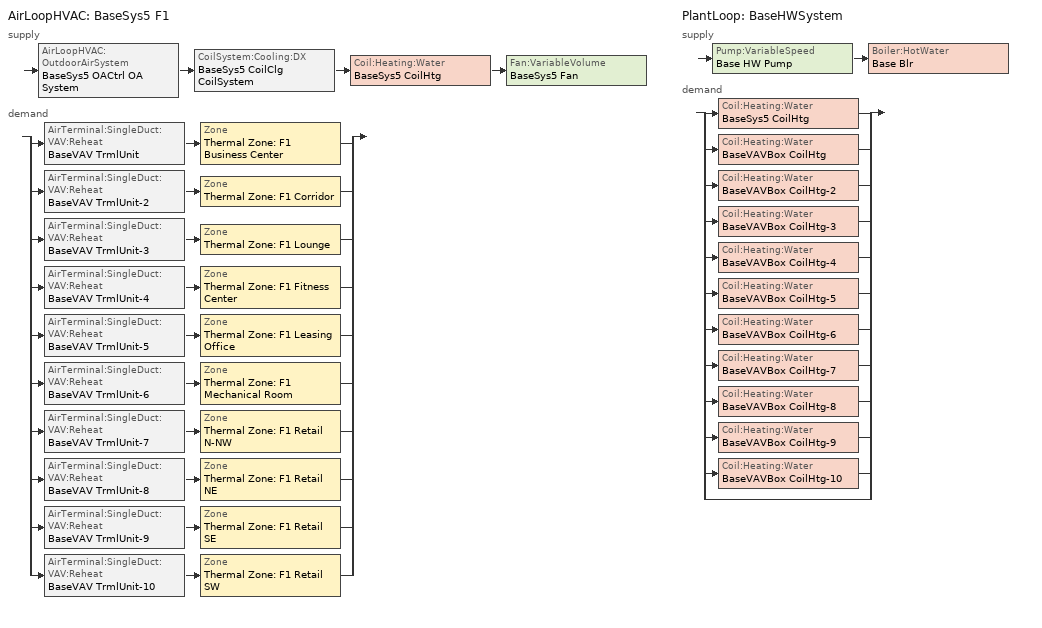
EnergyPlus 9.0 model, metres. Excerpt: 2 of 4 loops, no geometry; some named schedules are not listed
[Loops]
AirLoopHVAC 'BaseSys5 F1'
 supply: AirLoopHVAC:OutdoorAirSystem 'BaseSys5 OACtrl OA System' > CoilSystem:Cooling:DX 'BaseSys5 CoilClg CoilSystem' > Coil:Heating:Water 'BaseSys5 CoilHtg' > Fan:VariableVolume 'BaseSys5 Fan'
 demand: split
  | AirTerminal:SingleDuct:VAV:Reheat 'BaseVAV TrmlUnit' > Zone 'Thermal Zone: F1 Business Center'
  | AirTerminal:SingleDuct:VAV:Reheat 'BaseVAV TrmlUnit-2' > Zone 'Thermal Zone: F1 Corridor'
  | AirTerminal:SingleDuct:VAV:Reheat 'BaseVAV TrmlUnit-3' > Zone 'Thermal Zone: F1 Lounge'
  | AirTerminal:SingleDuct:VAV:Reheat 'BaseVAV TrmlUnit-4' > Zone 'Thermal Zone: F1 Fitness Center'
  | AirTerminal:SingleDuct:VAV:Reheat 'BaseVAV TrmlUnit-5' > Zone 'Thermal Zone: F1 Leasing Office'
  | AirTerminal:SingleDuct:VAV:Reheat 'BaseVAV TrmlUnit-6' > Zone 'Thermal Zone: F1 Mechanical Room'
  | AirTerminal:SingleDuct:VAV:Reheat 'BaseVAV TrmlUnit-7' > Zone 'Thermal Zone: F1 Retail N-NW'
  | AirTerminal:SingleDuct:VAV:Reheat 'BaseVAV TrmlUnit-8' > Zone 'Thermal Zone: F1 Retail NE'
  | AirTerminal:SingleDuct:VAV:Reheat 'BaseVAV TrmlUnit-9' > Zone 'Thermal Zone: F1 Retail SE'
  | AirTerminal:SingleDuct:VAV:Reheat 'BaseVAV TrmlUnit-10' > Zone 'Thermal Zone: F1 Retail SW'
PlantLoop 'BaseHWSystem'
 supply: Pump:VariableSpeed 'Base HW Pump' > Boiler:HotWater 'Base Blr'
 demand: split
  | Coil:Heating:Water 'BaseSys5 CoilHtg'
  | Coil:Heating:Water 'BaseVAVBox CoilHtg'
  | Coil:Heating:Water 'BaseVAVBox CoilHtg-2'
  | Coil:Heating:Water 'BaseVAVBox CoilHtg-3'
  | Coil:Heating:Water 'BaseVAVBox CoilHtg-4'
  | Coil:Heating:Water 'BaseVAVBox CoilHtg-5'
  | Coil:Heating:Water 'BaseVAVBox CoilHtg-6'
  | Coil:Heating:Water 'BaseVAVBox CoilHtg-7'
  | Coil:Heating:Water 'BaseVAVBox CoilHtg-8'
  | Coil:Heating:Water 'BaseVAVBox CoilHtg-9'
  | Coil:Heating:Water 'BaseVAVBox CoilHtg-10'
  | bypass
[ZoneControl:Thermostat] Control Object Type 1=ThermostatSetpoint:DualSetpoint
Name | Zone or ZoneList | Control Type Schedule | Control Name 1
Thermal Zone: F1 Business Center Thermostat | Thermal Zone: F1 Business Center | Thermal Zone: F1 Business Center Thermostat Schedule | Thermal Zone: F1 Business Center Thermostat
Thermal Zone: F1 Corridor Thermostat | Thermal Zone: F1 Corridor | Thermal Zone: F1 Corridor Thermostat Schedule | Thermal Zone: F1 Corridor Thermostat
Thermal Zone: F1 Fitness Center Thermostat | Thermal Zone: F1 Fitness Center | Thermal Zone: F1 Fitness Center Thermostat Schedule | Thermal Zone: F1 Fitness Center Thermostat
Thermal Zone: F1 Leasing Office Thermostat | Thermal Zone: F1 Leasing Office | Thermal Zone: F1 Leasing Office Thermostat Schedule | Thermal Zone: F1 Leasing Office Thermostat
Thermal Zone: F1 Lounge Thermostat | Thermal Zone: F1 Lounge | Thermal Zone: F1 Lounge Thermostat Schedule | Thermal Zone: F1 Lounge Thermostat
Thermal Zone: F1 Mechanical Room Thermostat | Thermal Zone: F1 Mechanical Room | Thermal Zone: F1 Mechanical Room Thermostat Schedule | Thermal Zone: F1 Mechanical Room Thermostat
Thermal Zone: F1 Retail N-NW Thermostat | Thermal Zone: F1 Retail N-NW | Thermal Zone: F1 Retail N-NW Thermostat Schedule | Thermal Zone: F1 Retail N-NW Thermostat
Thermal Zone: F1 Retail NE Thermostat | Thermal Zone: F1 Retail NE | Thermal Zone: F1 Retail NE Thermostat Schedule | Thermal Zone: F1 Retail NE Thermostat
Thermal Zone: F1 Retail SE Thermostat | Thermal Zone: F1 Retail SE | Thermal Zone: F1 Retail SE Thermostat Schedule | Thermal Zone: F1 Retail SE Thermostat
Thermal Zone: F1 Retail SW Thermostat | Thermal Zone: F1 Retail SW | Thermal Zone: F1 Retail SW Thermostat Schedule | Thermal Zone: F1 Retail SW Thermostat
[ThermostatSetpoint:DualSetpoint] Heating Setpoint Temperature Schedule=RetailHtgSetpt; Cooling Setpoint Temperature Schedule=RetailClgSetpt
Thermal Zone: F1 Business Center Thermostat; Thermal Zone: F1 Corridor Thermostat; Thermal Zone: F1 Fitness Center Thermostat; Thermal Zone: F1 Leasing Office Thermostat; Thermal Zone: F1 Lounge Thermostat; Thermal Zone: F1 Mechanical Room Thermostat; Thermal Zone: F1 Retail N-NW Thermostat; Thermal Zone: F1 Retail NE Thermostat; Thermal Zone: F1 Retail SE Thermostat; Thermal Zone: F1 Retail SW Thermostat
[AirTerminal:SingleDuct:VAV:Reheat] Availability Schedule=Always On; Zone Minimum Air Flow Input Method=FixedFlowRate; Constant Minimum Air Flow Fraction=0.3; Maximum Hot Water or Steam Flow Rate {m3/s}=Autosize; Minimum Hot Water or Steam Flow Rate {m3/s}=0; Convergence Tolerance=0.001; Damper Heating Action=Reverse; Maximum Reheat Air Temperature {C}=35
Name | Maximum Air Flow Rate {m3/s} | Fixed Minimum Air Flow Rate {m3/s} | Reheat Coil | Maximum Flow Fraction During Reheat | Design Specification Outdoor Air Object
BaseVAV TrmlUnit | 0.20716 | 0.041432 | BaseVAVBox CoilHtg | 0.500001 | Thermal Zone: F1 Business Center Design Specification Outdoor Air
BaseVAV TrmlUnit-2 | 0.683795 | 0.136759 | BaseVAVBox CoilHtg-2 | 0.5
BaseVAV TrmlUnit-4 | 0.299968 | 0.212376 | BaseVAVBox CoilHtg-4 | 0.707997
BaseVAV TrmlUnit-5 | 0.139657 | 0.0279314 | BaseVAVBox CoilHtg-5 | 0.5
BaseVAV TrmlUnit-3 | 0.537473 | 0.107495 | BaseVAVBox CoilHtg-3 | 0.5 | Thermal Zone: F1 Lounge Design Specification Outdoor Air
BaseVAV TrmlUnit-6 | 0.277078 | 0.0554156 | BaseVAVBox CoilHtg-6 | 0.500001
BaseVAV TrmlUnit-7 | 1.95932 | 0.706151 | BaseVAVBox CoilHtg-7 | 0.499999
BaseVAV TrmlUnit-8 | 1.48731 | 0.509703 | BaseVAVBox CoilHtg-8 | 0.499998
BaseVAV TrmlUnit-9 | 0.993506 | 0.339802 | BaseVAVBox CoilHtg-9 | 0.5
BaseVAV TrmlUnit-10 | 1.47786 | 0.522446 | BaseVAVBox CoilHtg-10 | 0.499998
[Coil:Heating:Water] Availability Schedule=Always On Discrete; U-Factor Times Area Value {W/K}=Autosize; Maximum Water Flow Rate {m3/s}=Autosize; Performance Input Method=NominalCapacity; Rated Inlet Water Temperature {C}=82.2; Rated Inlet Air Temperature {C}=16.6; Rated Outlet Water Temperature {C}=71.1; Rated Outlet Air Temperature {C}=32.2; Rated Ratio for Air and Water Convection=0.5
Name | Rated Capacity {W}
BaseVAVBox CoilHtg | 2842.46
BaseVAVBox CoilHtg-2 | 15354.3
BaseVAVBox CoilHtg-4 | 5338.41
BaseVAVBox CoilHtg-5 | 2513.69
BaseVAVBox CoilHtg-3 | 6476.43
BaseVAVBox CoilHtg-6 | 2664.41
BaseVAVBox CoilHtg-7 | 28382.1
BaseVAVBox CoilHtg-8 | 20934.9
BaseVAVBox CoilHtg-9 | 15211.6
BaseVAVBox CoilHtg-10 | 22582
BaseSys5 CoilHtg | 43450.4
[Zone equipment]
Thermal Zone: F1 Business Center: BaseVAV TrmlUnit
Thermal Zone: F1 Corridor: BaseVAV TrmlUnit-2
Thermal Zone: F1 Fitness Center: BaseVAV TrmlUnit-4
Thermal Zone: F1 Leasing Office: BaseVAV TrmlUnit-5
Thermal Zone: F1 Lounge: BaseVAV TrmlUnit-3
Thermal Zone: F1 Mechanical Room: BaseVAV TrmlUnit-6
Thermal Zone: F1 Retail N-NW: BaseVAV TrmlUnit-7
Thermal Zone: F1 Retail NE: BaseVAV TrmlUnit-8
Thermal Zone: F1 Retail SE: BaseVAV TrmlUnit-9
Thermal Zone: F1 Retail SW: BaseVAV TrmlUnit-10
[Sizing:Zone] Zone Cooling Design Supply Air Temperature Input Method=TemperatureDifference; Zone Cooling Design Supply Air Temperature {C}=14; Zone Heating Design Supply Air Temperature Input Method=TemperatureDifference; Zone Heating Design Supply Air Temperature {C}=40; Zone Heating Design Supply Air Temperature Difference {deltaC}=13.8889; Zone Cooling Design Supply Air Humidity Ratio {kgWater/kgDryAir}=0.0085; Zone Heating Design Supply Air Humidity Ratio {kgWater/kgDryAir}=0.008; Zone Heating Sizing Factor=1; Zone Cooling Sizing Factor=1; Cooling Design Air Flow Method=DesignDay; Cooling Design Air Flow Rate {m3/s}=0; Cooling Minimum Air Flow per Zone Floor Area {m3/s-m2}=0; Cooling Minimum Air Flow {m3/s}=0; Cooling Minimum Air Flow Fraction=0; Heating Design Air Flow Method=DesignDayWithLimit; Heating Design Air Flow Rate {m3/s}=0; Heating Maximum Air Flow per Zone Floor Area {m3/s-m2}=0; Heating Maximum Air Flow {m3/s}=0; Heating Maximum Air Flow Fraction=0.5; Account for Dedicated Outdoor Air System=No
Name | Zone Cooling Design Supply Air Temperature Difference {deltaC} | Design Specification Outdoor Air Object | Design Specification Zone Air Distribution Object
Thermal Zone: F1 Business Center | 11.1111 | Thermal Zone: F1 Business Center Design Specification Outdoor Air | Thermal Zone: F1 Business Center Design Spec Zone Air Dist
Thermal Zone: F1 Corridor | 11.1111 | Thermal Zone: F1 Corridor Design Specification Outdoor Air | Thermal Zone: F1 Corridor Design Spec Zone Air Dist
Thermal Zone: F1 Fitness Center | 11.1111 | Thermal Zone: F1 Fitness Center Design Specification Outdoor Air | Thermal Zone: F1 Fitness Center Design Spec Zone Air Dist
Thermal Zone: F1 Leasing Office | 11.1111 | Thermal Zone: F1 Leasing Office Design Specification Outdoor Air | Thermal Zone: F1 Leasing Office Design Spec Zone Air Dist
Thermal Zone: F1 Lounge | 11.1111 | Thermal Zone: F1 Lounge Design Specification Outdoor Air | Thermal Zone: F1 Lounge Design Spec Zone Air Dist
Thermal Zone: F1 Mechanical Room | 8.33333 | Thermal Zone: F1 Mechanical Room Design Specification Outdoor Air | Thermal Zone: F1 Mechanical Room Design Spec Zone Air Dist
Thermal Zone: F1 Retail N-NW | 11.1111 | Thermal Zone: F1 Retail N-NW Design Specification Outdoor Air | Thermal Zone: F1 Retail N-NW Design Spec Zone Air Dist
Thermal Zone: F1 Retail NE | 11.1111 | Thermal Zone: F1 Retail NE Design Specification Outdoor Air | Thermal Zone: F1 Retail NE Design Spec Zone Air Dist
Thermal Zone: F1 Retail SE | 11.1111 | Thermal Zone: F1 Retail SE Design Specification Outdoor Air | Thermal Zone: F1 Retail SE Design Spec Zone Air Dist
Thermal Zone: F1 Retail SW | 11.1111 | Thermal Zone: F1 Retail SW Design Specification Outdoor Air | Thermal Zone: F1 Retail SW Design Spec Zone Air Dist
[DesignSpecification:ZoneAirDistribution] Zone Air Distribution Effectiveness in Cooling Mode=1; Zone Air Distribution Effectiveness in Heating Mode=1
Thermal Zone: F1 Business Center Design Spec Zone Air Dist; Thermal Zone: F1 Corridor Design Spec Zone Air Dist; Thermal Zone: F1 Fitness Center Design Spec Zone Air Dist; Thermal Zone: F1 Leasing Office Design Spec Zone Air Dist; Thermal Zone: F1 Lounge Design Spec Zone Air Dist; Thermal Zone: F1 Mechanical Room Design Spec Zone Air Dist; Thermal Zone: F1 Retail N-NW Design Spec Zone Air Dist; Thermal Zone: F1 Retail NE Design Spec Zone Air Dist; Thermal Zone: F1 Retail SE Design Spec Zone Air Dist; Thermal Zone: F1 Retail SW Design Spec Zone Air Dist
[Controller:MechanicalVentilation]
BaseSys5 OACtrl Mech Vent Controller: Availability Schedule=BaseSys5 OACtrl Schedule; Demand Controlled Ventilation=Yes; System Outdoor Air Method=ZoneSum; Zone Name 1=Thermal Zone: F1 Business Center; Design Specification Outdoor Air Object Name 1=Thermal Zone: F1 Business Center Design Specification Outdoor Air; Design Specification Zone Air Distribution Object Name 1=Thermal Zone: F1 Business Center Design Spec Zone Air Dist; Zone Name 2=Thermal Zone: F1 Corridor; Design Specification Outdoor Air Object Name 2=Thermal Zone: F1 Corridor Design Specification Outdoor Air; Design Specification Zone Air Distribution Object Name 2=Thermal Zone: F1 Corridor Design Spec Zone Air Dist; Zone Name 3=Thermal Zone: F1 Fitness Center; Design Specification Outdoor Air Object Name 3=Thermal Zone: F1 Fitness Center Design Specification Outdoor Air; Design Specification Zone Air Distribution Object Name 3=Thermal Zone: F1 Fitness Center Design Spec Zone Air Dist; Zone Name 4=Thermal Zone: F1 Leasing Office; Design Specification Outdoor Air Object Name 4=Thermal Zone: F1 Leasing Office Design Specification Outdoor Air; Design Specification Zone Air Distribution Object Name 4=Thermal Zone: F1 Leasing Office Design Spec Zone Air Dist; Zone Name 5=Thermal Zone: F1 Lounge; Design Specification Outdoor Air Object Name 5=Thermal Zone: F1 Lounge Design Specification Outdoor Air; Design Specification Zone Air Distribution Object Name 5=Thermal Zone: F1 Lounge Design Spec Zone Air Dist; Zone Name 6=Thermal Zone: F1 Mechanical Room; Design Specification Outdoor Air Object Name 6=Thermal Zone: F1 Mechanical Room Design Specification Outdoor Air; Design Specification Zone Air Distribution Object Name 6=Thermal Zone: F1 Mechanical Room Design Spec Zone Air Dist; Zone Name 7=Thermal Zone: F1 Retail N-NW; Design Specification Outdoor Air Object Name 7=Thermal Zone: F1 Retail N-NW Design Specification Outdoor Air; Design Specification Zone Air Distribution Object Name 7=Thermal Zone: F1 Retail N-NW Design Spec Zone Air Dist; Zone Name 8=Thermal Zone: F1 Retail NE; Design Specification Outdoor Air Object Name 8=Thermal Zone: F1 Retail NE Design Specification Outdoor Air; Design Specification Zone Air Distribution Object Name 8=Thermal Zone: F1 Retail NE Design Spec Zone Air Dist; Zone Name 9=Thermal Zone: F1 Retail SE; Design Specification Outdoor Air Object Name 9=Thermal Zone: F1 Retail SE Design Specification Outdoor Air; Design Specification Zone Air Distribution Object Name 9=Thermal Zone: F1 Retail SE Design Spec Zone Air Dist; Zone Name 10=Thermal Zone: F1 Retail SW; Design Specification Outdoor Air Object Name 10=Thermal Zone: F1 Retail SW Design Specification Outdoor Air; Design Specification Zone Air Distribution Object Name 10=Thermal Zone: F1 Retail SW Design Spec Zone Air Dist
[DesignSpecification:OutdoorAir] Outdoor Air Method=Maximum; Outdoor Air Flow per Zone {m3/s}=0; Outdoor Air Flow Air Changes per Hour {1/hr}=0
Name | Outdoor Air Flow per Person {m3/s-person} | Outdoor Air Flow per Zone Floor Area {m3/s-m2}
Thermal Zone: F1 Business Center Design Specification Outdoor Air; Thermal Zone: F1 Lounge Design Specification Outdoor Air | 0.00707888 | 0.000762
Thermal Zone: F1 Corridor Design Specification Outdoor Air | 0 | 0.000732236
Thermal Zone: F1 Fitness Center Design Specification Outdoor Air | 0 | 0.00254
Thermal Zone: F1 Leasing Office Design Specification Outdoor Air; Thermal Zone: F1 Mechanical Room Design Specification Outdoor Air | 0 | 0.000762
Thermal Zone: F1 Retail N-NW Design Specification Outdoor Air; Thermal Zone: F1 Retail NE Design Specification Outdoor Air; Thermal Zone: F1 Retail SE Design Specification Outdoor Air; Thermal Zone: F1 Retail SW Design Specification Outdoor Air | 0 | 0.00127
[Fan:ZoneExhaust] System Availability Manager Coupling Mode=Decoupled
Name | Availability Schedule | Fan Total Efficiency | Pressure Rise {Pa} | Maximum Flow Rate {m3/s} | Flow Fraction Schedule | Balanced Exhaust Fraction Schedule
Thermal Zone: F2-4 1-Bed Core East PropExhFan; Thermal Zone: F2-4 1-Bed Core West PropExhFan | ResidentialLivingHVACAvail | 0.55575 | 824.696 | 0.10364 | On | Off
Thermal Zone: F2-4 1-Bed Core N PropExhFan; Thermal Zone: F5 2-Bed Core NE-NW PropExhFan | ResidentialLivingHVACAvail | 0.55575 | 824.696 | 0.0518198 | On | Off
Thermal Zone: F2-4 1-Bed North PropExhFan | ResidentialLivingHVACAvail | 0.55575 | 824.696 | 0.264196 | On | Off
Thermal Zone: F2-4 2-Bed Core NE-NW PropExhFan | ResidentialLivingHVACAvail | 0.55575 | 824.696 | 0.155459 | On | Off
Thermal Zone: F2-4 2-Bed East PropExhFan; Thermal Zone: F2-4 2-Bed West PropExhFan | ResidentialLivingHVACAvail | 0.55575 | 824.696 | 0.233189 | On | Off
Thermal Zone: F2-4 3-Bed NE PropExhFan; Thermal Zone: F2-4 3-Bed NW PropExhFan | ResidentialLivingHVACAvail | 0.55575 | 824.696 | 0.102365 | On | Off
Thermal Zone: F2-4 Corridor PropExhFan | OfficeHVACAvail | 0.55575 | 824.696 | 0.532003 |  | On
Thermal Zone: F2-4 Laundry PropExhFan | OfficeHVACAvail | 0.55575 | 824.696 | 0.0382277 |  | On
Thermal Zone: F2-4 Studio SE PropExhFan; Thermal Zone: F2-4 Studio SW PropExhFan | ResidentialLivingHVACAvail | 0.55575 | 824.696 | 0.0441743 | On | Off
Thermal Zone: F5 1-Bed Core East PropExhFan; Thermal Zone: F5 1-Bed Core West PropExhFan | ResidentialLivingHVACAvail | 0.55575 | 824.696 | 0.0345466 | On | Off
Thermal Zone: F5 1-Bed Core N PropExhFan | ResidentialLivingHVACAvail | 0.55575 | 824.696 | 0.0172733 | On | Off
Thermal Zone: F5 1-Bed North PropExhFan | ResidentialLivingHVACAvail | 0.55575 | 824.696 | 0.0880654 | On | Off
Thermal Zone: F5 2-Bed East PropExhFan; Thermal Zone: F5 2-Bed West PropExhFan | ResidentialLivingHVACAvail | 0.55575 | 824.696 | 0.0777297 | On | Off
Thermal Zone: F5 3-Bed NE PropExhFan; Thermal Zone: F5 3-Bed NW PropExhFan | ResidentialLivingHVACAvail | 0.55575 | 824.696 | 0.0341218 | On | Off
Thermal Zone: F5 Corridor PropExhFan | OfficeHVACAvail | 0.55575 | 824.696 | 0.177334 |  | On
Thermal Zone: F5 Laundry PropExhFan | OfficeHVACAvail | 0.55575 | 824.696 | 0.0127426 |  | On
Thermal Zone: F5 Studio SE PropExhFan; Thermal Zone: F5 Studio SW PropExhFan | ResidentialLivingHVACAvail | 0.55575 | 824.696 | 0.0147248 | On | Off
Thermal Zone: Parking Garage PropExhFan | ParkingHVACAvail | 0.6045 | 241.437 | 9.8755 | On | On
[ZoneHVAC:PackagedTerminalHeatPump] Availability Schedule=AllOnHVACAvail; Cooling Outdoor Air Flow Rate {m3/s}=0; Heating Outdoor Air Flow Rate {m3/s}=0; No Load Outdoor Air Flow Rate {m3/s}=0; Heating Convergence Tolerance=0.001; Cooling Convergence Tolerance=0.001; Maximum Supply Air Temperature from Supplemental Heater {C}=35; Maximum Outdoor Dry-Bulb Temperature for Supplemental Heater Operation {C}=4.44444; Fan Placement=DrawThrough; Supply Air Fan Operating Mode Schedule=CyclingHVACAvail
Name | Cooling Supply Air Flow Rate {m3/s} | Heating Supply Air Flow Rate {m3/s} | No Load Supply Air Flow Rate {m3/s} | Supply Air Fan | Heating Coil | Cooling Coil | Supplemental Heating Coil
ZnSys F2-4 1-Bed Core East | 0.697902 | 0.697902 | 0.697902 | Fan 3 | CoilHtg 3 | CoilCooling 3 | SupCoilHtg 3
ZnSys F2-4 1-Bed Core N | 0.304002 | 0.304002 | 0.304002 | Fan 1 | CoilHtg 1 | CoilCooling 1 | SupCoilHtg 1
ZnSys F2-4 1-Bed Core West | 0.609808 | 0.609808 | 0.609808 | Fan 2 | CoilHtg 2 | CoilCooling 2 | SupCoilHtg 2
ZnSys F2-4 1-Bed North | 0.898621 | 0.898621 | 0.898621 | Fan 4 | CoilHtg 4 | CoilCooling 4 | SupCoilHtg 4
ZnSys F2-4 2-Bed Core NE-NW | 0.518958 | 0.518958 | 0.518958 | Fan 5 | CoilHtg 5 | CoilCooling 5 | SupCoilHtg 5
ZnSys F2-4 2-Bed East | 1.34213 | 1.34213 | 1.34213 | Fan 8 | CoilHtg 8 | CoilCooling 8 | SupCoilHtg 8
ZnSys F2-4 2-Bed West | 1.58614 | 1.58614 | 1.58614 | Fan 9 | CoilHtg 9 | CoilCooling 9 | SupCoilHtg 9
ZnSys F2-4 3-Bed NE | 0.595862 | 0.595862 | 0.595862 | Fan 10 | CoilHtg 10 | CoilCooling 10 | SupCoilHtg 10
ZnSys F2-4 3-Bed NW | 0.69246 | 0.69246 | 0.69246 | Fan 11 | CoilHtg 11 | CoilCooling 11 | SupCoilHtg 11
ZnSys F2-4 Corridor | 1.32868 | 1.32868 | 1.32868 | Fan 25 | CoilHtg 25 | CoilCooling 25 | SupCoilHtg 25
ZnSys F2-4 Laundry | 0.267594 | 0.267594 | 0.267594 | Fan 23 | CoilHtg 23 | CoilCooling 23 | SupCoilHtg 23
ZnSys F2-4 Studio SE | 0.435807 | 0.435807 | 0.435807 | Fan 12 | CoilHtg 12 | CoilCooling 12 | SupCoilHtg 12
ZnSys F2-4 Studio SW | 0.405471 | 0.405471 | 0.405471 | Fan 13 | CoilHtg 13 | CoilCooling 13 | SupCoilHtg 13
ZnSys F5 1-Bed Core East | 0.294464 | 0.294464 | 0.294464 | Fan 16 | CoilHtg 16 | CoilCooling 16 | SupCoilHtg 16
ZnSys F5 1-Bed Core N | 0.128693 | 0.128693 | 0.128693 | Fan 14 | CoilHtg 14 | CoilCooling 14 | SupCoilHtg 14
ZnSys F5 1-Bed Core West | 0.246308 | 0.246308 | 0.246308 | Fan 15 | CoilHtg 15 | CoilCooling 15 | SupCoilHtg 15
ZnSys F5 1-Bed North | 0.457204 | 0.457204 | 0.457204 | Fan 6 | CoilHtg 6 | CoilCooling 6 | SupCoilHtg 6
ZnSys F5 2-Bed Core NE-NW | 0.24885 | 0.24885 | 0.24885 | Fan 7 | CoilHtg 7 | CoilCooling 7 | SupCoilHtg 7
ZnSys F5 2-Bed East | 0.513215 | 0.513215 | 0.513215 | Fan 17 | CoilHtg 17 | CoilCooling 17 | SupCoilHtg 17
ZnSys F5 2-Bed West | 0.632962 | 0.632962 | 0.632962 | Fan 18 | CoilHtg 18 | CoilCooling 18 | SupCoilHtg 18
ZnSys F5 3-Bed NE | 0.229086 | 0.229086 | 0.229086 | Fan 19 | CoilHtg 19 | CoilCooling 19 | SupCoilHtg 19
ZnSys F5 3-Bed NW | 0.278416 | 0.278416 | 0.278416 | Fan 20 | CoilHtg 20 | CoilCooling 20 | SupCoilHtg 20
ZnSys F5 Corridor | 0.442893 | 0.442893 | 0.442893 | Fan 26 | CoilHtg 26 | CoilCooling 26 | SupCoilHtg 26
ZnSys F5 Laundry | 0.0891981 | 0.0891981 | 0.0891981 | Fan 24 | CoilHtg 24 | CoilCooling 24 | SupCoilHtg 24
ZnSys F5 Studio SE | 0.163626 | 0.163626 | 0.163626 | Fan 21 | CoilHtg 21 | CoilCooling 21 | SupCoilHtg 21
ZnSys F5 Studio SW | 0.153944 | 0.153944 | 0.153944 | Fan 22 | CoilHtg 22 | CoilCooling 22 | SupCoilHtg 22
[Fan:OnOff] Availability Schedule=Always On; Fan Total Efficiency=0.4275; Pressure Rise {Pa}=525.63; Motor Efficiency=0.855; Motor In Airstream Fraction=1
Name | Maximum Flow Rate {m3/s} | Fan Power Ratio Function of Speed Ratio Curve | Fan Efficiency Ratio Function of Speed Ratio Curve
Fan 3 | 0.697902 | Fan On Off Power Curve 2 | Fan On Off Efficiency Curve 2
Fan 1 | 0.304002 | Fan On Off Power Curve | Fan On Off Efficiency Curve
Fan 2 | 0.609808 | Fan On Off Power Curve 1 | Fan On Off Efficiency Curve 1
Fan 4 | 0.898621 | Fan On Off Power Curve 3 | Fan On Off Efficiency Curve 3
Fan 5 | 0.518958 | Fan On Off Power Curve 4 | Fan On Off Efficiency Curve 4
Fan 8 | 1.34213 | Fan On Off Power Curve 7 | Fan On Off Efficiency Curve 7
Fan 9 | 1.58614 | Fan On Off Power Curve 8 | Fan On Off Efficiency Curve 8
Fan 10 | 0.595862 | Fan On Off Power Curve 9 | Fan On Off Efficiency Curve 9
Fan 11 | 0.69246 | Fan On Off Power Curve 10 | Fan On Off Efficiency Curve 10
Fan 25 | 1.32868 | Fan On Off Power Curve 13 | Fan On Off Efficiency Curve 13
Fan 23 | 0.267594 | Fan On Off Power Curve 14 | Fan On Off Efficiency Curve 14
Fan 12 | 0.435807 | Fan On Off Power Curve 11 | Fan On Off Efficiency Curve 11
Fan 13 | 0.405471 | Fan On Off Power Curve 12 | Fan On Off Efficiency Curve 12
Fan 16 | 0.294464 | Fan On Off Power Curve 17 | Fan On Off Efficiency Curve 17
Fan 14 | 0.128693 | Fan On Off Power Curve 15 | Fan On Off Efficiency Curve 15
Fan 15 | 0.246308 | Fan On Off Power Curve 16 | Fan On Off Efficiency Curve 16
Fan 6 | 0.457204 | Fan On Off Power Curve 5 | Fan On Off Efficiency Curve 5
Fan 7 | 0.24885 | Fan On Off Power Curve 6 | Fan On Off Efficiency Curve 6
Fan 17 | 0.513215 | Fan On Off Power Curve 18 | Fan On Off Efficiency Curve 18
Fan 18 | 0.632962 | Fan On Off Power Curve 19 | Fan On Off Efficiency Curve 19
Fan 19 | 0.229086 | Fan On Off Power Curve 20 | Fan On Off Efficiency Curve 20
Fan 20 | 0.278416 | Fan On Off Power Curve 21 | Fan On Off Efficiency Curve 21
Fan 26 | 0.442893 | Fan On Off Power Curve 24 | Fan On Off Efficiency Curve 24
Fan 24 | 0.0891981 | Fan On Off Power Curve 25 | Fan On Off Efficiency Curve 25
Fan 21 | 0.163626 | Fan On Off Power Curve 22 | Fan On Off Efficiency Curve 22
Fan 22 | 0.153944 | Fan On Off Power Curve 23 | Fan On Off Efficiency Curve 23
[Coil:Heating:DX:SingleSpeed] Availability Schedule=Always On Discrete; Gross Rated Heating COP {W/W}=3.59833; Rated Supply Fan Power Per Volume Flow Rate {W/(m3/s)}=773.3; Heating Capacity Function of Temperature Curve=CoilHtgHPQRatio_fToadbSI; Heating Capacity Function of Flow Fraction Curve=CoilHtgHPQRatio_fCFMRatio; Energy Input Ratio Function of Temperature Curve=CoilHtgHPEIRRatio_fToadbSI; Energy Input Ratio Function of Flow Fraction Curve=CoilHtgHPEIRRatio_fCFMRatio; Part Load Fraction Correlation Curve=CoilHtgHPEIRRatio_fQFrac; Minimum Outdoor Dry-Bulb Temperature for Compressor Operation {C}=-8.33333; Maximum Outdoor Dry-Bulb Temperature for Defrost Operation {C}=4.44444; Crankcase Heater Capacity {W}=0; Maximum Outdoor Dry-Bulb Temperature for Crankcase Heater Operation {C}=10; Defrost Strategy=Resistive; Defrost Control=Timed; Defrost Time Period Fraction=0.058333
Name | Gross Rated Heating Capacity {W} | Rated Air Flow Rate {m3/s} | Resistive Defrost Heater Capacity {W}
CoilHtg 3 | 14958.3 | 0.697902 | 18573.7
CoilHtg 1 | 6515.76 | 0.304002 | 8090.58
CoilHtg 2 | 13070.2 | 0.609808 | 16229.2
CoilHtg 4 | 19260.4 | 0.898621 | 23915.5
CoilHtg 5 | 11122.9 | 0.518958 | 13811.3
CoilHtg 8 | 28766.3 | 1.34213 | 35718.9
CoilHtg 9 | 33996.2 | 1.58614 | 42212.8
CoilHtg 10 | 12771.3 | 0.595862 | 15858
CoilHtg 11 | 14841.6 | 0.69246 | 18428.7
CoilHtg 25 | 28477.9 | 1.32868 | 35360.8
CoilHtg 23 | 5735.4 | 0.267594 | 7121.63
CoilHtg 12 | 9340.76 | 0.435807 | 11598.3
CoilHtg 13 | 8690.55 | 0.405471 | 10791
CoilHtg 16 | 6311.31 | 0.294464 | 7836.72
CoilHtg 14 | 2758.3 | 0.128693 | 3424.98
CoilHtg 15 | 5279.18 | 0.246308 | 6555.12
CoilHtg 6 | 9799.36 | 0.457204 | 12167.8
CoilHtg 7 | 5333.66 | 0.24885 | 6622.76
CoilHtg 17 | 10999.9 | 0.513215 | 13658.5
CoilHtg 18 | 13566.5 | 0.632962 | 16845.4
CoilHtg 19 | 4910.05 | 0.229086 | 6096.79
CoilHtg 20 | 5967.37 | 0.278416 | 7409.66
CoilHtg 26 | 9492.63 | 0.442893 | 11787
CoilHtg 24 | 1911.81 | 0.0891981 | 2373.88
CoilHtg 21 | 3507.03 | 0.163626 | 4354.68
CoilHtg 22 | 3299.51 | 0.153944 | 4096.99
[Coil:Cooling:DX:SingleSpeed] Availability Schedule=Always On Discrete; Gross Rated Sensible Heat Ratio=Autosize; Gross Rated Cooling COP {W/W}=4.20159; Rated Evaporator Fan Power Per Volume Flow Rate {W/(m3/s)}=773.3; Total Cooling Capacity Function of Temperature Curve=CoilClgDXQRatio_fTwbToadbSI; Total Cooling Capacity Function of Flow Fraction Curve=CoilClgDXSnglQRatio_fCFMRatio; Energy Input Ratio Function of Flow Fraction Curve=CoilClgDXSnglEIRRatio_fCFMRatio; Part Load Fraction Correlation Curve=CoilClgDXSEEREIRRatio_fQFrac; Condenser Type=AirCooled; Evaporative Condenser Effectiveness=0; Evaporative Condenser Air Flow Rate {m3/s}=Autosize; Evaporative Condenser Pump Rated Power Consumption {W}=Autosize; Crankcase Heater Capacity {W}=0; Maximum Outdoor Dry-Bulb Temperature for Crankcase Heater Operation {C}=0; Basin Heater Capacity {W/K}=0; Basin Heater Setpoint Temperature {C}=10
Name | Gross Rated Total Cooling Capacity {W} | Rated Air Flow Rate {m3/s} | Energy Input Ratio Function of Temperature Curve
CoilCooling 3 | 15502.5 | 0.697902 | CoilClgDXSEEREIR_fTwbToadbSI-3
CoilCooling 1 | 6752.77 | 0.304002 | CoilClgDXSEEREIR_fTwbToadbSI
CoilCooling 2 | 13545.7 | 0.609808 | CoilClgDXSEEREIR_fTwbToadbSI-2
CoilCooling 4 | 19961.1 | 0.898621 | CoilClgDXSEEREIR_fTwbToadbSI-4
CoilCooling 5 | 11527.6 | 0.518958 | CoilClgDXSEEREIR_fTwbToadbSI-5
CoilCooling 8 | 29812.7 | 1.34213 | CoilClgDXSEEREIR_fTwbToadbSI-8
CoilCooling 9 | 35232.7 | 1.58614 | CoilClgDXSEEREIR_fTwbToadbSI-9
CoilCooling 10 | 13235.9 | 0.595862 | CoilClgDXSEEREIR_fTwbToadbSI-10
CoilCooling 11 | 15381.5 | 0.69246 | CoilClgDXSEEREIR_fTwbToadbSI-11
CoilCooling 25 | 29514 | 1.32868 | CoilClgDXSEEREIR_fTwbToadbSI-24
CoilCooling 23 | 5944.07 | 0.267594 | CoilClgDXSEEREIR_fTwbToadbSI-23
CoilCooling 12 | 9680.55 | 0.435807 | CoilClgDXSEEREIR_fTwbToadbSI-12
CoilCooling 13 | 9006.72 | 0.405471 | CoilClgDXSEEREIR_fTwbToadbSI-13
CoilCooling 16 | 6540.91 | 0.294464 | CoilClgDXSEEREIR_fTwbToadbSI-16
CoilCooling 14 | 2858.64 | 0.128693 | CoilClgDXSEEREIR_fTwbToadbSI-14
CoilCooling 15 | 5471.23 | 0.246308 | CoilClgDXSEEREIR_fTwbToadbSI-15
CoilCooling 6 | 10155.9 | 0.457204 | CoilClgDXSEEREIR_fTwbToadbSI-6
CoilCooling 7 | 5527.67 | 0.24885 | CoilClgDXSEEREIR_fTwbToadbSI-7
CoilCooling 17 | 11400 | 0.513215 | CoilClgDXSEEREIR_fTwbToadbSI-17
CoilCooling 18 | 14060 | 0.632962 | CoilClgDXSEEREIR_fTwbToadbSI-18
CoilCooling 19 | 5088.68 | 0.229086 | CoilClgDXSEEREIR_fTwbToadbSI-19
CoilCooling 20 | 6184.44 | 0.278416 | CoilClgDXSEEREIR_fTwbToadbSI-20
CoilCooling 26 | 9837.96 | 0.442893 | CoilClgDXSEEREIR_fTwbToadbSI-26
CoilCooling 24 | 1981.35 | 0.0891981 | CoilClgDXSEEREIR_fTwbToadbSI-25
CoilCooling 21 | 3634.61 | 0.163626 | CoilClgDXSEEREIR_fTwbToadbSI-21
CoilCooling 22 | 3419.55 | 0.153944 | CoilClgDXSEEREIR_fTwbToadbSI-22
[Coil:Heating:Electric] Availability Schedule=Always On; Efficiency=1
Name | Nominal Capacity {W}
SupCoilHtg 3 | 9485.95
SupCoilHtg 1 | 4132.01
SupCoilHtg 2 | 8288.58
SupCoilHtg 4 | 12214.1
SupCoilHtg 5 | 7053.69
SupCoilHtg 8 | 18242.4
SupCoilHtg 9 | 21558.9
SupCoilHtg 10 | 8099.02
SupCoilHtg 11 | 9411.92
SupCoilHtg 25 | 18059.5
SupCoilHtg 23 | 3637.16
SupCoilHtg 12 | 5923.52
SupCoilHtg 13 | 5511.2
SupCoilHtg 16 | 4002.38
SupCoilHtg 14 | 1749.2
SupCoilHtg 15 | 3347.84
SupCoilHtg 6 | 6214.34
SupCoilHtg 7 | 3382.39
SupCoilHtg 17 | 6975.65
SupCoilHtg 18 | 8603.28
SupCoilHtg 19 | 3113.76
SupCoilHtg 20 | 3784.25
SupCoilHtg 26 | 6019.83
SupCoilHtg 24 | 1212.39
SupCoilHtg 21 | 2224.02
SupCoilHtg 22 | 2092.41
[AirLoopHVAC]
BaseSys5 F1: Design Supply Air Flow Rate {m3/s}=9.2396
[Sizing:System]
BaseSys5 F1: Type of Load to Size On=Sensible; Design Outdoor Air Flow Rate {m3/s}=Autosize; Central Heating Maximum System Air Flow Ratio=0.507738; Preheat Design Temperature {C}=5.68434e-14; Preheat Design Humidity Ratio {kgWater/kgDryAir}=0; Precool Design Temperature {C}=5.68434e-14; Precool Design Humidity Ratio {kgWater/kgDryAir}=0; Central Cooling Design Supply Air Temperature {C}=12.7778; Central Heating Design Supply Air Temperature {C}=15.5556; Type of Zone Sum to Use=Coincident; 100% Outdoor Air in Cooling=No; 100% Outdoor Air in Heating=No; Central Cooling Design Supply Air Humidity Ratio {kgWater/kgDryAir}=0.0085; Central Heating Design Supply Air Humidity Ratio {kgWater/kgDryAir}=0.008; Cooling Supply Air Flow Rate Method=DesignDay; Cooling Supply Air Flow Rate {m3/s}=0; Cooling Supply Air Flow Rate Per Floor Area {m3/s-m2}=0.00996765; Cooling Fraction of Autosized Cooling Supply Air Flow Rate=1; Cooling Supply Air Flow Rate Per Unit Cooling Capacity {m3/s-W}=3.94755e-05; Heating Supply Air Flow Rate Method=DesignDay; Heating Supply Air Flow Rate {m3/s}=0; Heating Supply Air Flow Rate Per Floor Area {m3/s-m2}=0.00996765; Heating Fraction of Autosized Heating Supply Air Flow Rate=1; Heating Fraction of Autosized Cooling Supply Air Flow Rate=1; Heating Supply Air Flow Rate Per Unit Heating Capacity {m3/s-W}=3.15882e-05; System Outdoor Air Method=ZoneSum; Zone Maximum Outdoor Air Fraction=1; Cooling Design Capacity Method=CoolingDesignCapacity; Cooling Design Capacity {W}=Autosize; Cooling Design Capacity Per Floor Area {W/m2}=234.7; Fraction of Autosized Cooling Design Capacity=1; Heating Design Capacity Method=HeatingDesignCapacity; Heating Design Capacity {W}=Autosize; Heating Design Capacity Per Floor Area {W/m2}=157; Fraction of Autosized Heating Design Capacity=1; Central Cooling Capacity Control Method=OnOff
[Controller:WaterCoil]
Controller Water Coil 1: Control Variable=Temperature; Action=Normal; Actuator Variable=Flow; Controller Convergence Tolerance {deltaC}=0.1; Maximum Actuated Flow {m3/s}=0.00117059; Minimum Actuated Flow {m3/s}=0
[AvailabilityManager:NightCycle]
Availability Manager Night Cycle 1: Applicability Schedule=Always On Discrete; Fan Schedule=RetailHVACAvail; Control Type=CycleOnAny; Thermostat Tolerance {deltaC}=1.11111; Cycling Run Time Control Type=ThermostatWithMinimumRunTime; Cycling Run Time {s}=900
[Controller:OutdoorAir]
BaseSys5 OACtrl: Minimum Outdoor Air Flow Rate {m3/s}=0; Maximum Outdoor Air Flow Rate {m3/s}=Autosize; Economizer Control Type=DifferentialDryBulb; Economizer Control Action Type=ModulateFlow; Economizer Maximum Limit Enthalpy {J/kg}=64000; Lockout Type=NoLockout; Minimum Limit Type=FixedMinimum; Minimum Outdoor Air Schedule=BaseSys5 OACtrl Schedule; Maximum Fraction of Outdoor Air Schedule=BaseSys5 OACtrl Max OA Schedule; Mechanical Ventilation Controller=BaseSys5 OACtrl Mech Vent Controller; High Humidity Control=No; Control High Indoor Humidity Based on Outdoor Humidity Ratio=Yes; Heat Recovery Bypass Control Type=BypassWhenWithinEconomizerLimits
[AvailabilityManager:Scheduled]
BaseSys5 OACtrl OA System Availability Manager: Schedule=Always On Discrete
[SetpointManager:MixedAir] Control Variable=Temperature
Name | Setpoint Node or NodeList
BaseSys5 OACtrl OA System Mixed Air Node OS Default SPM | BaseSys5 OACtrl OA System Mixed Air Node
BaseSys5 CoilClg Outlet Node OS Default SPM | BaseSys5 CoilClg Outlet Node
BaseSys5 CoilHtg Air Outlet Node OS Default SPM | BaseSys5 CoilHtg Air Outlet Node
[CoilSystem:Cooling:DX]
BaseSys5 CoilClg CoilSystem: Availability Schedule=Always On; Cooling Coil=BaseSys5 CoilClg
[Coil:Cooling:DX:TwoSpeed]
BaseSys5 CoilClg: Availability Schedule=Always On; High Speed Gross Rated Total Cooling Capacity {W}=173235; High Speed Rated Sensible Heat Ratio=Autosize; High Speed Gross Rated Cooling COP {W/W}=3.42235; High Speed Rated Air Flow Rate {m3/s}=9.2396; Total Cooling Capacity Function of Temperature Curve=CoilClgDXQRatio_fTwbToadbSI; Total Cooling Capacity Function of Flow Fraction Curve=CoilClgDXDblQRatio_fCFMRatio; Energy Input Ratio Function of Temperature Curve=CoilClgDXEIRRatio_fTwbToadbSI; Energy Input Ratio Function of Flow Fraction Curve=CoilClgDXDblEIRRatio_fCFMRatio; Part Load Fraction Correlation Curve=CoilClgDXEIRRatio_fQFrac; Low Speed Gross Rated Total Cooling Capacity {W}=86617.6; Low Speed Gross Rated Sensible Heat Ratio=Autosize; Low Speed Gross Rated Cooling COP {W/W}=3.42235; Low Speed Rated Air Flow Rate {m3/s}=4.6198; Low Speed Total Cooling Capacity Function of Temperature Curve=CoilClgDXQRatio_fTwbToadbSI 1; Low Speed Energy Input Ratio Function of Temperature Curve=CoilClgDXEIRRatio_fTwbToadbSI 1; Condenser Type=AirCooled; High Speed Evaporative Condenser Effectiveness=0; High Speed Evaporative Condenser Air Flow Rate {m3/s}=Autosize; High Speed Evaporative Condenser Pump Rated Power Consumption {W}=Autosize; Low Speed Evaporative Condenser Effectiveness=0; Low Speed Evaporative Condenser Air Flow Rate {m3/s}=Autosize; Low Speed Evaporative Condenser Pump Rated Power Consumption {W}=Autosize; Basin Heater Capacity {W/K}=0; Basin Heater Setpoint Temperature {C}=10
[Fan:VariableVolume]
BaseSys5 Fan: Availability Schedule=RetailHVACAvail; Fan Total Efficiency=0.6045; Pressure Rise {Pa}=849.617; Maximum Flow Rate {m3/s}=9.2396; Fan Power Minimum Flow Rate Input Method=FixedFlowRate; Fan Power Minimum Flow Fraction=0; Fan Power Minimum Air Flow Rate {m3/s}=2.65951; Motor Efficiency=0.93; Motor In Airstream Fraction=1; Fan Power Coefficient 1=0.04076; Fan Power Coefficient 2=0.088045; Fan Power Coefficient 3=-0.072926; Fan Power Coefficient 4=0.94374; Fan Power Coefficient 5=0
[SetpointManager:Warmest]
Setpoint Manager Warmest 1: Control Variable=Temperature; HVAC Air Loop=BaseSys5 F1; Minimum Setpoint Temperature {C}=12.7778; Maximum Setpoint Temperature {C}=15.5556; Strategy=MaximumTemperature; Setpoint Node or NodeList=BaseSys5 Fan Outlet Node
[PlantLoop]
BaseHWSystem: Fluid Type=Water; Plant Equipment Operation Scheme=BaseHWSystem Operation Schemes; Maximum Loop Temperature {C}=100; Minimum Loop Temperature {C}=0; Maximum Loop Flow Rate {m3/s}=0.0017834; Minimum Loop Flow Rate {m3/s}=0; Plant Loop Volume {m3}=Autocalculate; Load Distribution Scheme=Optimal; Plant Loop Demand Calculation Scheme=SingleSetpoint
[Sizing:Plant]
BaseHWSystem: Loop Type=Heating; Design Loop Exit Temperature {C}=82.2222; Loop Design Temperature Difference {deltaC}=22.2222; Sizing Option=NonCoincident; Zone Timesteps in Averaging Window=1; Coincident Sizing Factor Mode=None
[Pump:VariableSpeed]
Base HW Pump: Design Maximum Flow Rate {m3/s}=0.0017834; Design Pump Head {Pa}=180527; Design Power Consumption {W}=537.083; Motor Efficiency=0.855; Fraction of Motor Inefficiencies to Fluid Stream=0; Coefficient 1 of the Part Load Performance Curve=0.103; Coefficient 2 of the Part Load Performance Curve=-0.04; Coefficient 3 of the Part Load Performance Curve=0.767; Coefficient 4 of the Part Load Performance Curve=0.1679; Design Minimum Flow Rate {m3/s}=0; Pump Control Type=Intermittent; Skin Loss Radiative Fraction=0.5; Design Power Sizing Method=PowerPerFlowPerPressure; Design Electric Power per Unit Flow Rate {W/(m3/s)}=348701.1; Design Shaft Power per Unit Flow Rate per Unit Head=1.28205; Design Minimum Flow Rate Fraction=0
[Boiler:HotWater]
Base Blr: Fuel Type=NaturalGas; Nominal Capacity {W}=165751; Nominal Thermal Efficiency=0.8; Efficiency Curve Temperature Evaluation Variable=LeavingBoiler; Normalized Boiler Efficiency Curve=BlrHWBlrFIRRatio_fQRatioSI; Design Water Flow Rate {m3/s}=0.0017844; Minimum Part Load Ratio=0; Maximum Part Load Ratio=1; Optimum Part Load Ratio=1; Water Outlet Upper Temperature Limit {C}=99; Boiler Flow Mode=LeavingSetpointModulated; Parasitic Electric Load {W}=49.4601; Sizing Factor=1
[PlantEquipmentOperationSchemes]
BaseHWSystem Operation Schemes: Control Scheme Object Type 1=PlantEquipmentOperation:HeatingLoad; Control Scheme Name 1=BaseHWSystem Heating Operation Scheme; Control Scheme Schedule Name 1=Always On Discrete
[PlantEquipmentOperation:HeatingLoad]
BaseHWSystem Heating Operation Scheme: Load Range Lower Limit 1 {W}=0; Load Range Upper Limit 1 {W}=1000000000; Range Equipment List Name 1=BaseHWSystem Heating Equipment List
[PlantEquipmentList]
BaseHWSystem Heating Equipment List: Boiler:HotWater, Base Blr
[SetpointManager:Scheduled]
Setpoint Manager Scheduled 1: Control Variable=Temperature; Schedule=BaseHWSystem Supply Temp Schedule; Setpoint Node or NodeList=BaseHWSystem Supply Mixer Outlet Node
[Schedule:Year]
RetailHtgSetpt: RetailHtgSetptWk, 1, 1, 12, 31
RetailClgSetpt: RetailClgSetptWk, 1, 1, 12, 31
Always On: Always On Week Rule - Jan1-Dec31, 1, 1, 12, 31
BaseSys5 OACtrl Schedule: BaseSys5 OACtrl Schedule Week 1, 1, 1, 12, 31
ResidentialLivingHVACAvail: ResidentialLivingHVACAvailWk, 1, 1, 12, 31
On: OnWk, 1, 1, 12, 31
Off: OffWk, 1, 1, 12, 31
AllOnHVACAvail: AllOnHVACAvailWk, 1, 1, 12, 31
CyclingHVACAvail: CyclingHVACAvailWk, 1, 1, 12, 31
OfficeHVACAvail: OfficeHVACAvailWk, 1, 1, 12, 31
ParkingHVACAvail: ParkingHVACAvailWk, 1, 1, 12, 31
RetailHVACAvail: RetailHVACAvailWk, 1, 1, 12, 31
BaseHWSystem Supply Temp Schedule: BaseHWSystem Supply Temp Schedule Week Rule - Jan1-Dec31, 1, 1, 12, 31
BaseSys5 OACtrl Max OA Schedule: BaseSys5 OACtrl Max OA Schedule Week Rule - Jan1-Dec31, 1, 1, 12, 31
[Schedule:Week:Daily]
RetailHtgSetptWk: RetailHtgSetptSun, RetailHtgSetptWD, RetailHtgSetptWD, RetailHtgSetptWD, RetailHtgSetptWD, RetailHtgSetptWD, RetailHtgSetptSat, RetailHtgSetptSun, RetailHtgSetptWD, RetailHtgSetptWD, RetailHtgSetptSun, RetailHtgSetptSun
RetailClgSetptWk: RetailClgSetptSun, RetailClgSetptWD, RetailClgSetptWD, RetailClgSetptWD, RetailClgSetptWD, RetailClgSetptWD, RetailClgSetptSat, RetailClgSetptSun, RetailClgSetptWD, RetailClgSetptWD, RetailClgSetptSun, RetailClgSetptSun
Always On Week Rule - Jan1-Dec31: Schedule Day 2, Schedule Day 2, Schedule Day 2, Schedule Day 2, Schedule Day 2, Schedule Day 2, Schedule Day 2, Schedule Day 2, Schedule Day 2, Schedule Day 2, Schedule Day 2, Schedule Day 2
BaseSys5 OACtrl Schedule Week 1: BaseSys5 OACtrl Schedule Week 1 Sunday, BaseSys5 OACtrl Schedule Week 1 Monday, BaseSys5 OACtrl Schedule Week 1 Tuesday, BaseSys5 OACtrl Schedule Week 1 Wednesday, BaseSys5 OACtrl Schedule Week 1 Thursday, BaseSys5 OACtrl Schedule Week 1 Friday, BaseSys5 OACtrl Schedule Week 1 Saturday, BaseSys5 OACtrl Schedule Week 1 Holiday, BaseSys5 OACtrl Schedule Week 1 Summer, BaseSys5 OACtrl Schedule Week 1 Winter, BaseSys5 OACtrl Schedule Week 1 Custom 1, BaseSys5 OACtrl Schedule Week 1 Custom 2
ResidentialLivingHVACAvailWk: ResidentialLivingHVACAvailSun, ResidentialLivingHVACAvailWD, ResidentialLivingHVACAvailWD, ResidentialLivingHVACAvailWD, ResidentialLivingHVACAvailWD, ResidentialLivingHVACAvailWD, ResidentialLivingHVACAvailSat, ResidentialLivingHVACAvailSun, AllOnHVACAvailDay, AllOnHVACAvailDay, ResidentialLivingHVACAvailSun, ResidentialLivingHVACAvailSun
OnWk: OnDay, OnDay, OnDay, OnDay, OnDay, OnDay, OnDay, OnDay, OnDay, OnDay, OnDay, OnDay
OffWk: OffDay, OffDay, OffDay, OffDay, OffDay, OffDay, OffDay, OffDay, OffDay, OffDay, OffDay, OffDay
RetailHVACAvailWk: RetailHVACAvailSun, RetailHVACAvailWD, RetailHVACAvailWD, RetailHVACAvailWD, RetailHVACAvailWD, RetailHVACAvailWD, RetailHVACAvailSat, RetailHVACAvailSun, AllOnHVACAvailDay, AllOnHVACAvailDay, RetailHVACAvailSun, RetailHVACAvailSun
BaseHWSystem Supply Temp Schedule Week Rule - Jan1-Dec31: Schedule Day 1, Schedule Day 1, Schedule Day 1, Schedule Day 1, Schedule Day 1, Schedule Day 1, Schedule Day 1, Schedule Day 1, Schedule Day 1, Schedule Day 1, Schedule Day 1, Schedule Day 1
BaseSys5 OACtrl Max OA Schedule Week Rule - Jan1-Dec31: Schedule Day 3, Schedule Day 3, Schedule Day 3, Schedule Day 3, Schedule Day 3, Schedule Day 3, Schedule Day 3, Schedule Day 3, Schedule Day 3, Schedule Day 3, Schedule Day 3, Schedule Day 3
[Schedule:Day:Interval]
RetailHtgSetptSun: No, 01:00, 15.5556, 02:00, 15.5556, 03:00, 15.5556, 04:00, 15.5556, 05:00, 15.5556, 06:00, 15.5556, 07:00, 15.5556, 08:00, 15.5556, 09:00, 21.1111, 10:00, 21.1111, 11:00, 21.1111, 12:00, 21.1111, 13:00, 21.1111, 14:00, 21.1111, 15:00, 21.1111, 16:00, 21.1111, 17:00, 21.1111, 18:00, 21.1111, 19:00, 21.1111, 20:00, 15.5556, 21:00, 15.5556, 22:00, 15.5556, 23:00, 15.5556, 24:00, 15.5556
RetailHtgSetptWD: No, 01:00, 15.5556, 02:00, 15.5556, 03:00, 15.5556, 04:00, 15.5556, 05:00, 15.5556, 06:00, 15.5556, 07:00, 21.1111, 08:00, 21.1111, 09:00, 21.1111, 10:00, 21.1111, 11:00, 21.1111, 12:00, 21.1111, 13:00, 21.1111, 14:00, 21.1111, 15:00, 21.1111, 16:00, 21.1111, 17:00, 21.1111, 18:00, 21.1111, 19:00, 21.1111, 20:00, 21.1111, 21:00, 21.1111, 22:00, 15.5556, 23:00, 15.5556, 24:00, 15.5556
RetailHtgSetptSat: No, 01:00, 15.5556, 02:00, 15.5556, 03:00, 15.5556, 04:00, 15.5556, 05:00, 15.5556, 06:00, 15.5556, 07:00, 21.1111, 08:00, 21.1111, 09:00, 21.1111, 10:00, 21.1111, 11:00, 21.1111, 12:00, 21.1111, 13:00, 21.1111, 14:00, 21.1111, 15:00, 21.1111, 16:00, 21.1111, 17:00, 21.1111, 18:00, 21.1111, 19:00, 21.1111, 20:00, 21.1111, 21:00, 21.1111, 22:00, 21.1111, 23:00, 15.5556, 24:00, 15.5556
RetailClgSetptSun: No, 01:00, 29.4444, 02:00, 29.4444, 03:00, 29.4444, 04:00, 29.4444, 05:00, 29.4444, 06:00, 29.4444, 07:00, 29.4444, 08:00, 29.4444, 09:00, 23.8889, 10:00, 23.8889, 11:00, 23.8889, 12:00, 23.8889, 13:00, 23.8889, 14:00, 23.8889, 15:00, 23.8889, 16:00, 23.8889, 17:00, 23.8889, 18:00, 23.8889, 19:00, 23.8889, 20:00, 29.4444, 21:00, 29.4444, 22:00, 29.4444, 23:00, 29.4444, 24:00, 29.4444
RetailClgSetptWD: No, 01:00, 29.4444, 02:00, 29.4444, 03:00, 29.4444, 04:00, 29.4444, 05:00, 29.4444, 06:00, 29.4444, 07:00, 23.8889, 08:00, 23.8889, 09:00, 23.8889, 10:00, 23.8889, 11:00, 23.8889, 12:00, 23.8889, 13:00, 23.8889, 14:00, 23.8889, 15:00, 23.8889, 16:00, 23.8889, 17:00, 23.8889, 18:00, 23.8889, 19:00, 23.8889, 20:00, 23.8889, 21:00, 23.8889, 22:00, 29.4444, 23:00, 29.4444, 24:00, 29.4444
RetailClgSetptSat: No, 01:00, 29.4444, 02:00, 29.4444, 03:00, 29.4444, 04:00, 29.4444, 05:00, 29.4444, 06:00, 29.4444, 07:00, 23.8889, 08:00, 23.8889, 09:00, 23.8889, 10:00, 23.8889, 11:00, 23.8889, 12:00, 23.8889, 13:00, 23.8889, 14:00, 23.8889, 15:00, 23.8889, 16:00, 23.8889, 17:00, 23.8889, 18:00, 23.8889, 19:00, 23.8889, 20:00, 23.8889, 21:00, 23.8889, 22:00, 23.8889, 23:00, 29.4444, 24:00, 29.4444
Schedule Day 2; Schedule Day 3: No, 24:00, 1
BaseSys5 OACtrl Schedule Week 1 Sunday; BaseSys5 OACtrl Schedule Week 1 Holiday; BaseSys5 OACtrl Schedule Week 1 Custom 1; BaseSys5 OACtrl Schedule Week 1 Custom 2; RetailHVACAvailSun: No, 01:00, 0, 02:00, 0, 03:00, 0, 04:00, 0, 05:00, 0, 06:00, 0, 07:00, 0, 08:00, 0, 09:00, 1, 10:00, 1, 11:00, 1, 12:00, 1, 13:00, 1, 14:00, 1, 15:00, 1, 16:00, 1, 17:00, 1, 18:00, 1, 19:00, 1, 20:00, 0, 21:00, 0, 22:00, 0, 23:00, 0, 24:00, 0
BaseSys5 OACtrl Schedule Week 1 Monday; BaseSys5 OACtrl Schedule Week 1 Tuesday; BaseSys5 OACtrl Schedule Week 1 Wednesday; BaseSys5 OACtrl Schedule Week 1 Thursday; BaseSys5 OACtrl Schedule Week 1 Friday; RetailHVACAvailWD: No, 01:00, 0, 02:00, 0, 03:00, 0, 04:00, 0, 05:00, 0, 06:00, 0, 07:00, 1, 08:00, 1, 09:00, 1, 10:00, 1, 11:00, 1, 12:00, 1, 13:00, 1, 14:00, 1, 15:00, 1, 16:00, 1, 17:00, 1, 18:00, 1, 19:00, 1, 20:00, 1, 21:00, 1, 22:00, 0, 23:00, 0, 24:00, 0
BaseSys5 OACtrl Schedule Week 1 Saturday; RetailHVACAvailSat: No, 01:00, 0, 02:00, 0, 03:00, 0, 04:00, 0, 05:00, 0, 06:00, 0, 07:00, 1, 08:00, 1, 09:00, 1, 10:00, 1, 11:00, 1, 12:00, 1, 13:00, 1, 14:00, 1, 15:00, 1, 16:00, 1, 17:00, 1, 18:00, 1, 19:00, 1, 20:00, 1, 21:00, 1, 22:00, 1, 23:00, 0, 24:00, 0
BaseSys5 OACtrl Schedule Week 1 Summer; BaseSys5 OACtrl Schedule Week 1 Winter; AllOnHVACAvailDay: No, 01:00, 1, 02:00, 1, 03:00, 1, 04:00, 1, 05:00, 1, 06:00, 1, 07:00, 1, 08:00, 1, 09:00, 1, 10:00, 1, 11:00, 1, 12:00, 1, 13:00, 1, 14:00, 1, 15:00, 1, 16:00, 1, 17:00, 1, 18:00, 1, 19:00, 1, 20:00, 1, 21:00, 1, 22:00, 1, 23:00, 1, 24:00, 1
Schedule Day 1: No, 24:00, 82.2222
[Schedule:Compact]
Thermal Zone: F1 Business Center Thermostat Schedule; Thermal Zone: F1 Corridor Thermostat Schedule; Thermal Zone: F1 Fitness Center Thermostat Schedule; Thermal Zone: F1 Leasing Office Thermostat Schedule; Thermal Zone: F1 Lounge Thermostat Schedule; Thermal Zone: F1 Mechanical Room Thermostat Schedule; Thermal Zone: F1 Retail N-NW Thermostat Schedule; Thermal Zone: F1 Retail NE Thermostat Schedule; Thermal Zone: F1 Retail SE Thermostat Schedule; Thermal Zone: F1 Retail SW Thermostat Schedule: Through: 12/31, For: AllDays, Until: 24:00, 4
[Schedule:Constant]
Always On Discrete: Hourly Value=1
[Curve:Exponent] Coefficient1 Constant=1; Coefficient2 Constant=0; Coefficient3 Constant=0; Minimum Value of x {BasedOnField A2}=0; Maximum Value of x {BasedOnField A2}=1
Fan On Off Power Curve 2; Fan On Off Power Curve; Fan On Off Power Curve 1; Fan On Off Power Curve 3; Fan On Off Power Curve 4; Fan On Off Power Curve 7; Fan On Off Power Curve 8; Fan On Off Power Curve 9; Fan On Off Power Curve 10; Fan On Off Power Curve 13; Fan On Off Power Curve 14; Fan On Off Power Curve 11; Fan On Off Power Curve 12; Fan On Off Power Curve 17; Fan On Off Power Curve 15; Fan On Off Power Curve 16; Fan On Off Power Curve 5; Fan On Off Power Curve 6; Fan On Off Power Curve 18; Fan On Off Power Curve 19; Fan On Off Power Curve 20; Fan On Off Power Curve 21; Fan On Off Power Curve 24; Fan On Off Power Curve 25; Fan On Off Power Curve 22; Fan On Off Power Curve 23
[Curve:Cubic]
Name | Coefficient1 Constant | Coefficient2 x | Coefficient3 x**2 | Coefficient4 x**3 | Minimum Value of x {BasedOnField A2} | Maximum Value of x {BasedOnField A2} | Minimum Curve Output {BasedOnField A3} | Maximum Curve Output {BasedOnField A3}
Fan On Off Efficiency Curve 2; Fan On Off Efficiency Curve; Fan On Off Efficiency Curve 1; Fan On Off Efficiency Curve 3; Fan On Off Efficiency Curve 4; Fan On Off Efficiency Curve 7; Fan On Off Efficiency Curve 8; Fan On Off Efficiency Curve 9; Fan On Off Efficiency Curve 10; Fan On Off Efficiency Curve 13; Fan On Off Efficiency Curve 14; Fan On Off Efficiency Curve 11; Fan On Off Efficiency Curve 12; Fan On Off Efficiency Curve 17; Fan On Off Efficiency Curve 15; Fan On Off Efficiency Curve 16; Fan On Off Efficiency Curve 5; Fan On Off Efficiency Curve 6; Fan On Off Efficiency Curve 18; Fan On Off Efficiency Curve 19; Fan On Off Efficiency Curve 20; Fan On Off Efficiency Curve 21; Fan On Off Efficiency Curve 24; Fan On Off Efficiency Curve 25; Fan On Off Efficiency Curve 22; Fan On Off Efficiency Curve 23 | 1 | 0 | 0 | 0 | 0 | 1
CoilHtgHPQRatio_fToadbSI | 0.729009 | 0.031928 | 0.000136 | -9e-006 | 0 | 10 | 0.17 | 1.05
CoilHtgHPEIRRatio_fToadbSI | 1.21829 | -0.036117 | 0.00142 | -2.7e-05 | 0 | 10 | 0.97 | 3.18
CoilClgDXSEEREIRRatio_fQFrac | 1 | 0 | 0 | 0 | 0.7 | 1 | 1 | 1
CoilClgDXDblQRatio_fCFMRatio | 0.472786 | 1.24334 | -1.03871 | 0.322578 | 0 | 100 | 0.47
CoilClgDXDblEIRRatio_fCFMRatio | 1.00795 | 0.345441 | -0.692289 | 0.338899 | 0 | 100
CoilClgDXEIRRatio_fQFrac | 0 | 5.1091 | -8.5515 | 4.4744 | 0.7 | 1 | 0.92 | 1
[Curve:Quadratic] Minimum Value of x {BasedOnField A2}=0
Name | Coefficient1 Constant | Coefficient2 x | Coefficient3 x**2 | Maximum Value of x {BasedOnField A2} | Minimum Curve Output {BasedOnField A3} | Maximum Curve Output {BasedOnField A3}
CoilHtgHPQRatio_fCFMRatio | 0.84 | 0.16 | 0 | 100 | 0.84
CoilHtgHPEIRRatio_fCFMRatio | 1.3824 | -0.4336 | 0.0512 | 1 | 1.38
CoilHtgHPEIRRatio_fQFrac | 0.85 | 0.15 | 0 | 1 | 0.85 | 1
CoilClgDXSnglQRatio_fCFMRatio | 0.8 | 0.2 | 0 | 100 | 0.8
CoilClgDXSnglEIRRatio_fCFMRatio | 1.156 | -0.1816 | 0.0256 | 100
BlrHWBlrFIRRatio_fQRatioSI | 0.6267 | 0.674 | -0.3073 | 100 | 0.75
[Curve:Biquadratic] Minimum Value of x {BasedOnField A2}=13.89; Maximum Value of x {BasedOnField A2}=25; Minimum Value of y {BasedOnField A3}=23.89; Maximum Value of y {BasedOnField A3}=46.11; Minimum Curve Output {BasedOnField A4}=0.77
Name | Coefficient1 Constant | Coefficient2 x | Coefficient3 x**2 | Coefficient4 y | Coefficient5 y**2 | Coefficient6 x*y | Maximum Curve Output {BasedOnField A4}
CoilClgDXQRatio_fTwbToadbSI; CoilClgDXQRatio_fTwbToadbSI 1 | 0.86779 | 0.014245 | 0.000554 | -0.007569 | 3.2e-005 | -0.000191 | 1.29
CoilClgDXEIRRatio_fTwbToadbSI; CoilClgDXEIRRatio_fTwbToadbSI 1 | 0.116709 | 0.028458 | -0.000411 | 0.021422 | 0.000162 | -0.00068 | 1.33
[Table:MultiVariableLookup]
CoilClgDXSEEREIR_fTwbToadbSI-3; CoilClgDXSEEREIR_fTwbToadbSI; CoilClgDXSEEREIR_fTwbToadbSI-2; CoilClgDXSEEREIR_fTwbToadbSI-4; CoilClgDXSEEREIR_fTwbToadbSI-5; CoilClgDXSEEREIR_fTwbToadbSI-8; CoilClgDXSEEREIR_fTwbToadbSI-9; CoilClgDXSEEREIR_fTwbToadbSI-10; CoilClgDXSEEREIR_fTwbToadbSI-11; CoilClgDXSEEREIR_fTwbToadbSI-24; CoilClgDXSEEREIR_fTwbToadbSI-23; CoilClgDXSEEREIR_fTwbToadbSI-12; CoilClgDXSEEREIR_fTwbToadbSI-13; CoilClgDXSEEREIR_fTwbToadbSI-16; CoilClgDXSEEREIR_fTwbToadbSI-14; CoilClgDXSEEREIR_fTwbToadbSI-15; CoilClgDXSEEREIR_fTwbToadbSI-6; CoilClgDXSEEREIR_fTwbToadbSI-7; CoilClgDXSEEREIR_fTwbToadbSI-17; CoilClgDXSEEREIR_fTwbToadbSI-18; CoilClgDXSEEREIR_fTwbToadbSI-19; CoilClgDXSEEREIR_fTwbToadbSI-20; CoilClgDXSEEREIR_fTwbToadbSI-26; CoilClgDXSEEREIR_fTwbToadbSI-25; CoilClgDXSEEREIR_fTwbToadbSI-21; CoilClgDXSEEREIR_fTwbToadbSI-22: EvaluateCurveToLimits, 3, BiQuadratic, SingleLineIndependentVariableWithMatrix, Ascending, Ascending, 1, Temperature, Temperature, Dimensionless, Dimensionless, Dimensionless, Dimensionless, 2, 3, 3, 13.89, 19.44, 25, 27.78, 35, 43.33, 0.945042, 0.80823, 0.711624, 1.16372, 1, 0.884312, 1.40562, 1.21223, 1.07553
